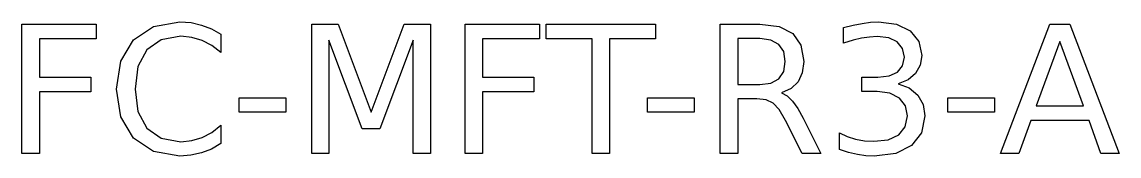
# Model space of a CAD drawing. Header units: millimetres. Extents: x -8.2 to 8.2, y 4 to 6.
import ezdxf

# ---------------------------------------------------------------- set-up
doc = ezdxf.new("R2010")
doc.units = ezdxf.units.MM
doc.layers.add('LASER_MARK', color=7, linetype='Continuous')

msp = doc.modelspace()

# ---------------------------------------------------------------- linework, layer by layer
at = {"layer": 'LASER_MARK'}
for points in [[(-7.912, 5.177), (-7.148, 5.177), (-7.148, 4.958), (-7.912, 4.958), (-7.912, 4.038), (-8.173, 4.038), (-8.173, 5.965), (-7.065, 5.965), (-7.065, 5.746), (-7.912, 5.746), (-7.912, 5.177)], [(-5.49, 5.725), (-5.643, 5.77), (-5.806, 5.786), (-6.098, 5.735), (-6.313, 5.584), (-6.444, 5.337), (-6.488, 4.999), (-6.444, 4.663), (-6.313, 4.416), (-6.098, 4.265), (-5.806, 4.214), (-5.643, 4.23), (-5.49, 4.275), (-5.345, 4.351), (-5.209, 4.459), (-5.209, 4.186), (-5.35, 4.105), (-5.499, 4.046), (-5.656, 4.012), (-5.822, 4), (-6.213, 4.067), (-6.512, 4.268), (-6.7, 4.585), (-6.763, 4.999), (-6.7, 5.415), (-6.512, 5.732), (-6.213, 5.933), (-5.822, 6), (-5.654, 5.989), (-5.496, 5.954), (-5.348, 5.897), (-5.209, 5.817), (-5.209, 5.542), (-5.345, 5.649), (-5.49, 5.725)], [(-2.477, 5.965), (-2.088, 5.965), (-2.088, 4.038), (-2.343, 4.038), (-2.343, 5.73), (-2.84, 4.408), (-3.102, 4.408), (-3.599, 5.73), (-3.599, 4.038), (-3.852, 4.038), (-3.852, 5.965), (-3.463, 5.965), (-2.971, 4.654), (-2.477, 5.965)], [(-1.31, 5.746), (-1.31, 5.177), (-0.546, 5.177), (-0.546, 4.958), (-1.31, 4.958), (-1.31, 4.038), (-1.571, 4.038), (-1.571, 5.965), (-0.463, 5.965), (-0.463, 5.746), (-1.31, 5.746)], [(0.583, 5.746), (0.583, 4.038), (0.321, 4.038), (0.321, 5.746), (-0.363, 5.746), (-0.363, 5.965), (1.267, 5.965), (1.267, 5.746), (0.583, 5.746)], [(3.308, 4.82), (3.387, 4.71), (3.467, 4.564), (3.732, 4.038), (3.452, 4.038), (3.205, 4.532), (3.111, 4.693), (3.02, 4.789), (2.914, 4.837), (2.775, 4.852), (2.491, 4.852), (2.491, 4.038), (2.23, 4.038), (2.23, 5.965), (2.819, 5.965), (3.108, 5.931), (3.312, 5.827), (3.434, 5.654), (3.475, 5.41), (3.454, 5.243), (3.39, 5.108), (3.287, 5.006), (3.145, 4.942), (3.227, 4.897), (3.308, 4.82)], [(5.048, 5.015), (5.173, 4.91), (5.252, 4.769), (5.278, 4.598), (5.229, 4.345), (5.082, 4.156), (4.845, 4.039), (4.524, 4), (4.402, 4.006), (4.275, 4.024), (4.144, 4.054), (4.01, 4.096), (4.01, 4.347), (4.123, 4.292), (4.247, 4.252), (4.379, 4.228), (4.517, 4.22), (4.733, 4.244), (4.891, 4.316), (4.987, 4.435), (5.019, 4.598), (4.989, 4.75), (4.9, 4.864), (4.757, 4.936), (4.567, 4.961), (4.343, 4.961), (4.343, 5.175), (4.578, 5.175), (4.747, 5.194), (4.872, 5.252), (4.948, 5.346), (4.974, 5.473), (4.948, 5.604), (4.869, 5.701), (4.741, 5.761), (4.567, 5.781), (4.456, 5.775), (4.337, 5.757), (4.209, 5.728), (4.068, 5.685), (4.068, 5.917), (4.212, 5.954), (4.346, 5.979), (4.472, 5.995), (4.591, 6), (4.857, 5.966), (5.06, 5.865), (5.19, 5.706), (5.233, 5.501), (5.21, 5.353), (5.142, 5.23), (5.031, 5.137), (4.881, 5.077), (5.048, 5.015)], [(7.438, 5.965), (8.173, 4.038), (7.902, 4.038), (7.726, 4.532), (6.857, 4.532), (6.682, 4.038), (6.407, 4.038), (7.143, 5.965), (7.438, 5.965)], [(2.819, 5.067), (2.984, 5.089), (3.104, 5.154), (3.176, 5.262), (3.2, 5.41), (3.176, 5.558), (3.104, 5.665), (2.984, 5.729), (2.819, 5.751), (2.491, 5.751), (2.491, 5.067), (2.819, 5.067)], [(6.936, 4.749), (7.645, 4.749), (7.29, 5.708), (6.936, 4.749)], [(-4.936, 4.656), (-4.936, 4.868), (-4.24, 4.868), (-4.24, 4.656), (-4.936, 4.656)], [(1.146, 4.656), (1.146, 4.868), (1.842, 4.868), (1.842, 4.656), (1.146, 4.656)], [(6.315, 4.868), (6.315, 4.656), (5.62, 4.656), (5.62, 4.868), (6.315, 4.868)]]:
    msp.add_lwpolyline(points, close=True, dxfattribs=at)

doc.saveas('drawing.dxf')
